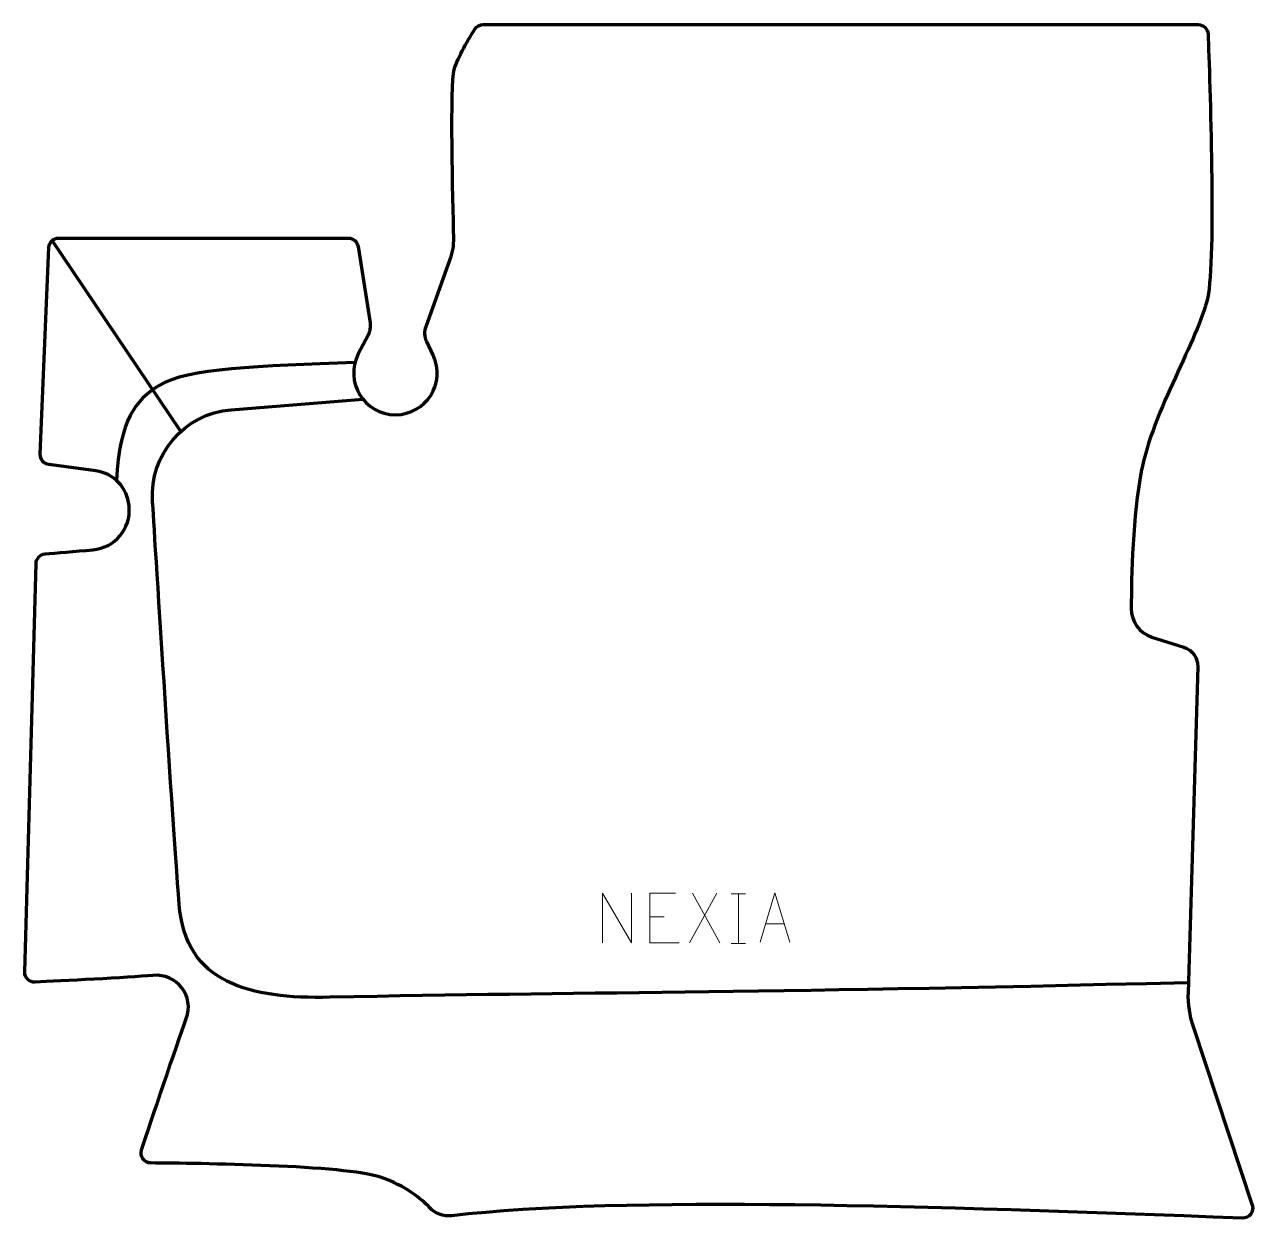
# Model space of a CAD drawing. Header units: millimetres. Extents: x -309 to 310, y -301 to 300.
import ezdxf

# ---------------------------------------------------------------- set-up
doc = ezdxf.new("R2010")
doc.units = ezdxf.units.MM
doc.header["$MEASUREMENT"] = 0
for name, color, linetype in [('layer 1', 7, 'Continuous'), ('layer 2', 7, 'Continuous'), ('layer 3', 7, 'Continuous')]:
    doc.layers.add(name, color=color, linetype=linetype)

msp = doc.modelspace()

# ---------------------------------------------------------------- linework, layer by layer
at = {"layer": 'layer 1', "color": 250, "lineweight": 9}
for points, knots in [([(-18.3194, -161.8268), (-18.3194, -161.8268), (-18.3194, -136.8733), (-18.3194, -136.8733), (-18.3194, -136.8733), (-18.3194, -136.8733), (-3.6646, -161.8268), (-3.6646, -161.8268), (-3.6646, -161.8268), (-3.6646, -161.8268), (-3.6646, -136.8733), (-3.6646, -136.8733)], [0, 0, 0, 0, 0.25, 0.25, 0.25, 0.25, 0.5, 0.5, 0.5, 0.5, 1, 1, 1, 1]), ([(18.4352, -136.9188), (18.4352, -136.9188), (5.5613, -136.9188), (5.5613, -136.9188), (5.5613, -136.9188), (5.5613, -136.9188), (5.5613, -161.8724), (5.5613, -161.8724), (5.5613, -161.8724), (5.5613, -161.8724), (20.4271, -161.8724), (20.4271, -161.8724)], [0, 0, 0, 0, 0.25, 0.25, 0.25, 0.25, 0.5, 0.5, 0.5, 0.5, 1, 1, 1, 1]), ([(61.2214, -161.6084), (61.2214, -161.6084), (68.5924, -136.6549), (68.5924, -136.6549), (68.5924, -136.6549), (68.5924, -136.6549), (76.1623, -161.6084), (76.1623, -161.6084)], [0, 0, 0, 0, 0.33333333, 0.33333333, 0.33333333, 0.33333333, 1, 1, 1, 1])]:
    msp.add_open_spline(points, degree=3, knots=knots, dxfattribs=at)
for points in [[(39.3568, -136.9262), (39.3568, -136.9262), (25.6162, -161.822), (25.6162, -161.822)], [(27.0708, -136.9262), (27.0708, -136.9262), (40.8114, -161.8797), (40.8114, -161.8797)], [(46.5871, -137.1838), (46.5871, -137.1838), (53.7552, -137.1838), (53.7552, -137.1838)], [(50.1711, -137.1838), (50.1711, -137.1838), (50.1711, -162.1373), (50.1711, -162.1373)], [(5.5613, -148.7985), (5.5613, -148.7985), (12.7294, -148.7985), (12.7294, -148.7985)], [(63.944, -152.359), (63.944, -152.359), (73.4397, -152.359), (73.4397, -152.359)], [(46.5871, -162.1373), (46.5871, -162.1373), (53.7552, -162.1373), (53.7552, -162.1373)]]:
    msp.add_open_spline(points, degree=3, dxfattribs=at)
at = {"layer": 'layer 2', "color": 12, "lineweight": 200}
msp.add_open_spline([(308.939, -293.9341), (308.939, -293.9341), (279.1264, -204.0573), (279.1264, -204.0573), (279.1264, -204.0573), (277.2877, -198.5145), (276.4361, -192.6926), (276.61, -186.8559), (276.61, -186.8559), (276.61, -186.8559), (281.5013, -22.883), (281.5013, -22.883), (281.5013, -22.883), (281.6343, -18.4285), (278.798, -14.4244), (274.5491, -13.0684), (274.5491, -13.0684), (274.5491, -13.0684), (258.4321, -7.9248), (258.4321, -7.9248), (258.4321, -7.9248), (252.1897, -5.9324), (247.9663, -0.1242), (247.9966, 6.4227), (247.9966, 6.4227), (248.0728, 22.6765), (248.8228, 53.4946), (253.0388, 75.3982), (253.0388, 75.3982), (259.0153, 106.4465), (281.7257, 141.6745), (286.5072, 163.1696), (286.5072, 163.1696), (290.7042, 182.0383), (287.5324, 273.6039), (286.6949, 295.6956), (286.6949, 295.6956), (286.5933, 298.3788), (284.3863, 300.499), (281.6985, 300.499), (281.6985, 300.499), (281.6985, 300.499), (-78.3229, 300.499), (-78.3229, 300.499), (-78.3229, 300.499), (-80.0345, 300.499), (-81.628, 299.6259), (-82.5438, 298.1809), (-82.5438, 298.1809), (-85.3329, 293.7821), (-91.1982, 284.1036), (-92.9981, 277.8097), (-92.9981, 277.8097), (-95.0068, 270.7859), (-93.6398, 211.9111), (-93.1519, 193.2799), (-93.1519, 193.2799), (-93.0541, 189.5468), (-93.6553, 185.831), (-94.9249, 182.3187), (-94.9249, 182.3187), (-94.9249, 182.3187), (-107.1282, 148.5576), (-107.1282, 148.5576), (-107.1282, 148.5576), (-108.0299, 146.062), (-107.9015, 143.311), (-106.7705, 140.9104), (-106.7705, 140.9104), (-106.7705, 140.9104), (-103.5108, 133.9896), (-103.5108, 133.9896), (-103.5108, 133.9896), (-96.9523, 120.0662), (-107.1208, 104.0582), (-122.5231, 104.0582), (-122.5231, 104.0582), (-122.5231, 104.0582), (-122.5234, 104.0582), (-122.5234, 104.0582), (-122.5234, 104.0582), (-138.2453, 104.0582), (-148.3986, 120.6754), (-141.2125, 134.6462), (-141.2125, 134.6462), (-141.2125, 134.6462), (-136.3209, 144.1563), (-136.3209, 144.1563), (-136.3209, 144.1563), (-135.3543, 146.0356), (-135.0086, 148.1731), (-135.3346, 150.2612), (-135.3346, 150.2612), (-135.3346, 150.2612), (-141.3459, 188.7979), (-141.3459, 188.7979), (-141.3459, 188.7979), (-141.7251, 191.2303), (-143.822, 193.0238), (-146.2862, 193.0238), (-146.2862, 193.0238), (-146.2862, 193.0238), (-292.0014, 193.0238), (-292.0014, 193.0238), (-292.0014, 193.0238), (-294.6808, 193.0238), (-296.8842, 190.9135), (-296.9971, 188.2387), (-296.9971, 188.2387), (-296.9971, 188.2387), (-301.3846, 84.1252), (-301.3846, 84.1252), (-301.3846, 84.1252), (-301.4936, 81.5482), (-299.6204, 79.3123), (-297.062, 78.965), (-297.062, 78.965), (-297.062, 78.965), (-273.362, 75.7488), (-273.362, 75.7488), (-273.362, 75.7488), (-264.3595, 74.5275), (-257.4158, 67.2208), (-256.6612, 58.1752), (-256.6612, 58.1752), (-256.6612, 58.1752), (-256.6231, 57.72), (-256.6231, 57.72), (-256.6231, 57.72), (-255.6999, 46.6503), (-263.8589, 36.993), (-274.8568, 36.0529), (-274.8568, 36.0529), (-283.7492, 35.2923), (-293.4422, 34.458), (-298.9264, 33.9852), (-298.9264, 33.9852), (-301.459, 33.7671), (-303.4226, 31.6855), (-303.4931, 29.1469), (-303.4931, 29.1469), (-303.4931, 29.1469), (-309.1969, -176.565), (-309.1969, -176.565), (-309.1969, -176.565), (-309.2773, -179.4705), (-306.8696, -181.8316), (-303.963, -181.693), (-303.963, -181.693), (-290.8708, -181.0696), (-257.4976, -179.4256), (-244.6583, -178.2756), (-244.6583, -178.2756), (-232.5672, -177.1929), (-223.6433, -188.6349), (-227.8301, -200.0187), (-227.8301, -200.0187), (-233.0473, -214.2028), (-245.3857, -251.1101), (-250.3969, -266.1645), (-250.3969, -266.1645), (-251.469, -269.3847), (-249.0839, -272.7086), (-245.6877, -272.7308), (-245.6877, -272.7308), (-222.4957, -272.881), (-147.667, -273.8336), (-130.0521, -279.8674), (-130.0521, -279.8674), (-117.3521, -284.2175), (-109.4992, -290.7687), (-105.2885, -295.2451), (-105.2885, -295.2451), (-102.461, -298.2504), (-98.4005, -299.7754), (-94.2991, -299.3017), (-94.2991, -299.3017), (-6.2863, -289.1402), (146.0643, -294.5669), (304.0043, -300.4972), (304.0043, -300.4972), (307.4904, -300.6285), (310.0364, -297.2424), (308.939, -293.9341)], degree=3, knots=[0, 0, 0, 0, 0.0212766, 0.0212766, 0.0212766, 0.0212766, 0.04255319, 0.04255319, 0.04255319, 0.04255319, 0.06382979, 0.06382979, 0.06382979, 0.06382979, 0.08510638, 0.08510638, 0.08510638, 0.08510638, 0.10638298, 0.10638298, 0.10638298, 0.10638298, 0.12765957, 0.12765957, 0.12765957, 0.12765957, 0.14893617, 0.14893617, 0.14893617, 0.14893617, 0.17021277, 0.17021277, 0.17021277, 0.17021277, 0.19148936, 0.19148936, 0.19148936, 0.19148936, 0.21276596, 0.21276596, 0.21276596, 0.21276596, 0.23404255, 0.23404255, 0.23404255, 0.23404255, 0.25531915, 0.25531915, 0.25531915, 0.25531915, 0.27659574, 0.27659574, 0.27659574, 0.27659574, 0.29787234, 0.29787234, 0.29787234, 0.29787234, 0.31914894, 0.31914894, 0.31914894, 0.31914894, 0.34042553, 0.34042553, 0.34042553, 0.34042553, 0.36170213, 0.36170213, 0.36170213, 0.36170213, 0.38297872, 0.38297872, 0.38297872, 0.38297872, 0.40425532, 0.40425532, 0.40425532, 0.40425532, 0.42553191, 0.42553191, 0.42553191, 0.42553191, 0.44680851, 0.44680851, 0.44680851, 0.44680851, 0.46808511, 0.46808511, 0.46808511, 0.46808511, 0.4893617, 0.4893617, 0.4893617, 0.4893617, 0.5106383, 0.5106383, 0.5106383, 0.5106383, 0.53191489, 0.53191489, 0.53191489, 0.53191489, 0.55319149, 0.55319149, 0.55319149, 0.55319149, 0.57446809, 0.57446809, 0.57446809, 0.57446809, 0.59574468, 0.59574468, 0.59574468, 0.59574468, 0.61702128, 0.61702128, 0.61702128, 0.61702128, 0.63829787, 0.63829787, 0.63829787, 0.63829787, 0.65957447, 0.65957447, 0.65957447, 0.65957447, 0.68085106, 0.68085106, 0.68085106, 0.68085106, 0.70212766, 0.70212766, 0.70212766, 0.70212766, 0.72340426, 0.72340426, 0.72340426, 0.72340426, 0.74468085, 0.74468085, 0.74468085, 0.74468085, 0.76595745, 0.76595745, 0.76595745, 0.76595745, 0.78723404, 0.78723404, 0.78723404, 0.78723404, 0.80851064, 0.80851064, 0.80851064, 0.80851064, 0.82978723, 0.82978723, 0.82978723, 0.82978723, 0.85106383, 0.85106383, 0.85106383, 0.85106383, 0.87234043, 0.87234043, 0.87234043, 0.87234043, 0.89361702, 0.89361702, 0.89361702, 0.89361702, 0.91489362, 0.91489362, 0.91489362, 0.91489362, 0.93617021, 0.93617021, 0.93617021, 0.93617021, 0.95744681, 0.95744681, 0.95744681, 0.95744681, 1, 1, 1, 1], dxfattribs=at)
at = {"layer": 'layer 3', "color": 142, "lineweight": 200}
msp.add_open_spline([(-230.5284, 95.6497), (-230.5284, 95.6497), (-295.3675, 191.7203), (-295.3675, 191.7203)], degree=3, dxfattribs=at)
for points, knots in [([(-142.8566, 130.397), (-191.0121, 128.5385), (-227.767, 127.4421), (-241.513, 118.7842), (-241.513, 118.7842), (-253.3991, 111.2979), (-261.4527, 101.7317), (-262.9478, 70.8978)], [0, 0, 0, 0, 0.33333333, 0.33333333, 0.33333333, 0.33333333, 1, 1, 1, 1]), ([(276.7568, -181.9458), (46.5523, -187.6178), (-24.6933, -186.5866), (-155.5339, -189.3058), (-155.5339, -189.3058), (-195.6652, -190.1398), (-228.3268, -182.4111), (-231.4316, -142.4287), (-231.4316, -142.4287), (-235.3739, -91.6668), (-244.81, 60.4885), (-244.81, 60.4885), (-244.81, 60.4885), (-246.454, 84.0812), (-228.7939, 104.6047), (-205.1994, 106.521), (-205.1994, 106.521), (-205.1994, 106.521), (-138.9086, 111.9051), (-138.9086, 111.9051)], [0, 0, 0, 0, 0.16666667, 0.16666667, 0.16666667, 0.16666667, 0.33333333, 0.33333333, 0.33333333, 0.33333333, 0.5, 0.5, 0.5, 0.5, 0.66666667, 0.66666667, 0.66666667, 0.66666667, 1, 1, 1, 1])]:
    msp.add_open_spline(points, degree=3, knots=knots, dxfattribs=at)

doc.saveas('drawing.dxf')
